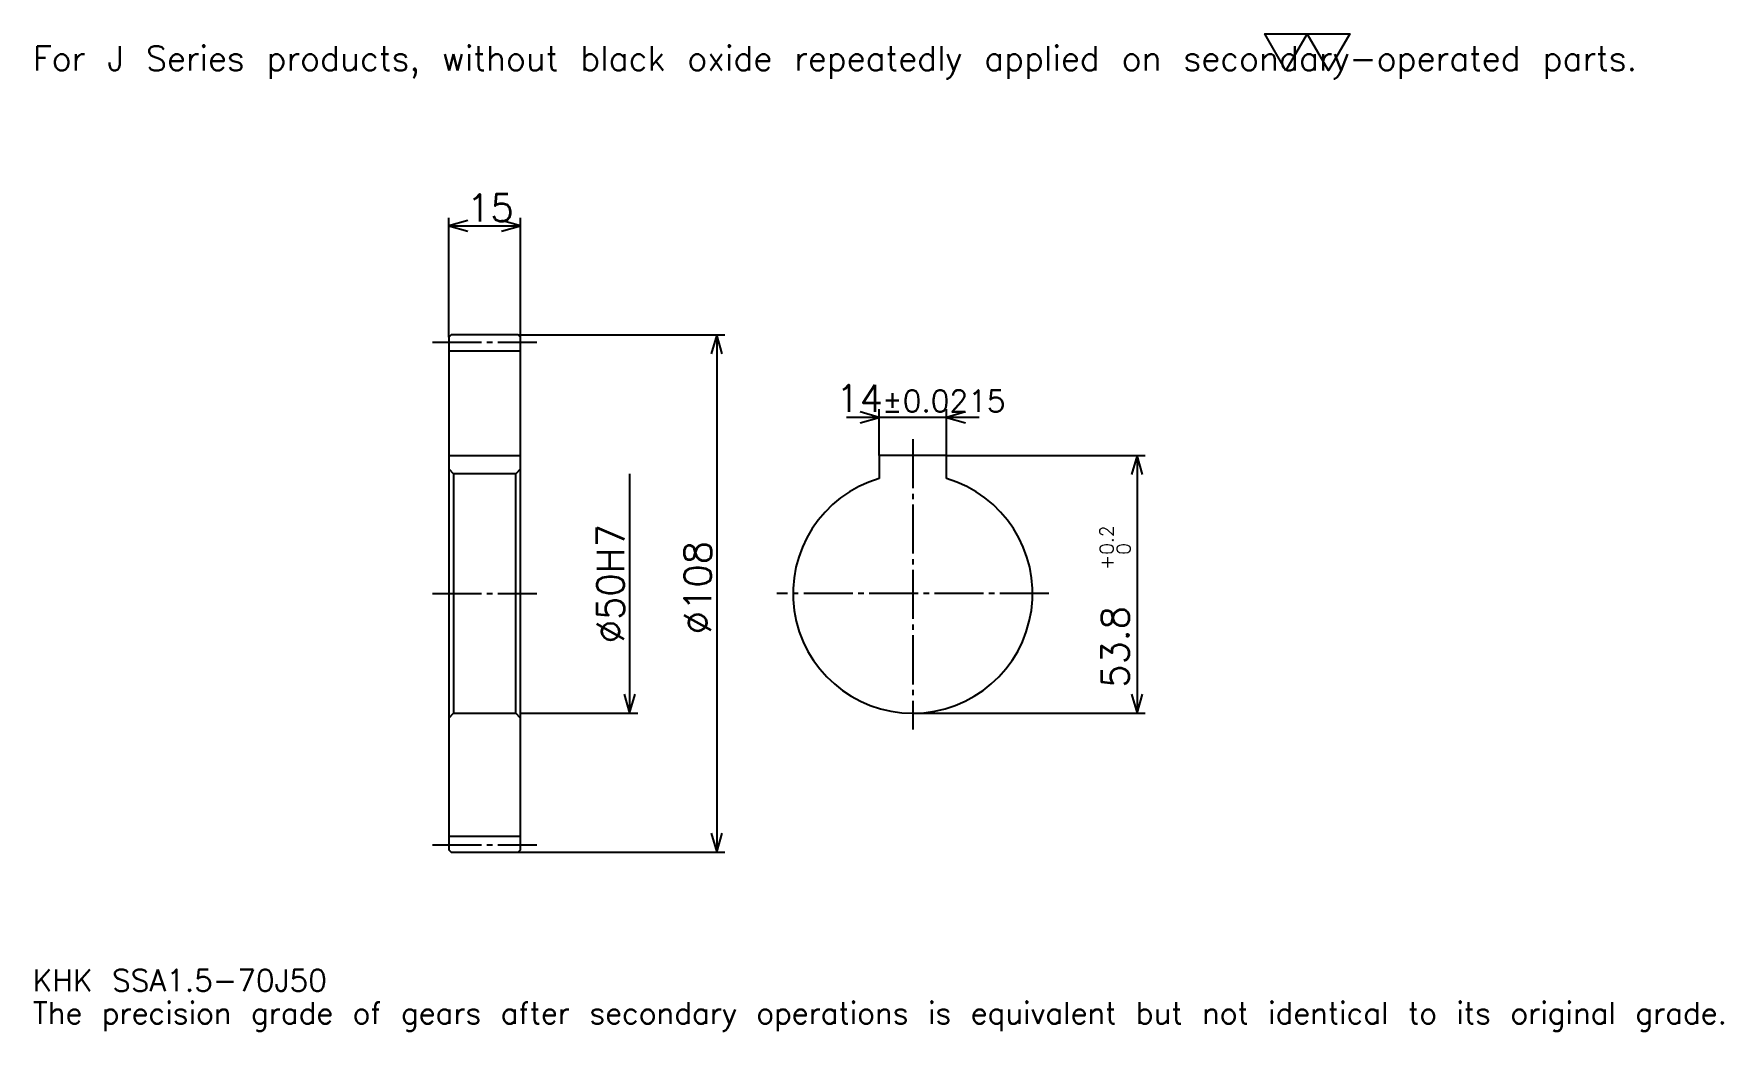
# Model space of a CAD drawing. Extents: x 12 to 364, y 4 to 212.
import ezdxf

# ---------------------------------------------------------------- set-up
doc = ezdxf.new("R2010")
doc.units = 0
doc.linetypes.add('DASHDOT', pattern=[13.646738, 10.235054, -1.137228, 1.137228, -1.137228])
doc.layers.get('0').update_dxf_attribs({"linetype": 'CONTINUOUS'})
doc.layers.add('DASHDOT', color=6, linetype='DASHDOT')
doc.styles.add('KANJI', font='TXT', dxfattribs={"bigfont": 'BIGFONT'})

msp = doc.modelspace()

# ---------------------------------------------------------------- linework, layer by layer
at = {"color": 5}
for p, q in [((98.183426, 149.545517), (98.183426, 173.995926)), ((113.183426, 149.545517), (113.183426, 173.995926)), ((98.183426, 172.290085), (113.183426, 172.290085)), ((98.183426, 149.045517), (98.183426, 149.545517)), ((112.683426, 149.545517), (113.183426, 149.545517)), ((113.183426, 149.545517), (155.829483, 149.545517)), ((113.183426, 149.045517), (113.183426, 149.545517)), ((154.123642, 149.545517), (154.123642, 41.545517)), ((188.04483, 124.34552), (188.04483, 134.011963)), ((202.04483, 124.34552), (202.04483, 134.011963)), ((208.86821, 132.306122), (181.221466, 132.306122)), ((202.04483, 124.34552), (243.553665, 124.34552)), ((241.847824, 124.34552), (241.847824, 70.545517)), ((135.927994, 120.545517), (135.927994, 70.545517)), ((113.183426, 70.545517), (137.633835, 70.545517)), ((195.04483, 70.545517), (243.553665, 70.545517)), ((112.683426, 41.545517), (113.183426, 41.545517)), ((113.183426, 41.545517), (155.829483, 41.545517))]:
    msp.add_line(p, q, dxfattribs=at)
at = {"color": 4}
for p, q in [((98.183426, 146.170517), (113.183426, 146.170517)), ((98.183426, 124.34552), (113.183426, 124.34552)), ((113.183426, 121.545517), (112.183426, 120.545517)), ((98.183426, 69.545517), (99.183426, 70.545517)), ((113.183426, 69.545517), (112.183426, 70.545517)), ((98.183426, 44.920517), (113.183426, 44.920517))]:
    msp.add_line(p, q, dxfattribs=at)
at = {"color": 7}
msp.add_lwpolyline([(272.934784, 204.70108), (268.499603, 212.388748), (286.240356, 212.388748), (281.805176, 204.70108), (277.369965, 212.388748), (272.934784, 204.70108)], dxfattribs=at)
at = {"color": 5}
for points in [[(102.163727, 173.427307), (98.183426, 172.290085), (102.163727, 171.152863)], [(109.203125, 171.152863), (113.183426, 172.290085), (109.203125, 173.427307)], [(155.260864, 145.565216), (154.123642, 149.545517), (152.98642, 145.565216)], [(184.064545, 131.168884), (188.04483, 132.306122), (184.064545, 133.443344)], [(206.025146, 133.443344), (202.04483, 132.306122), (206.025146, 131.168884)], [(242.985046, 120.365219), (241.847824, 124.34552), (240.710602, 120.365219)], [(134.790771, 74.525818), (135.927994, 70.545517), (137.065216, 74.525818)], [(240.710602, 74.525818), (241.847824, 70.545517), (242.985046, 74.525818)], [(152.98642, 45.525818), (154.123642, 41.545517), (155.260864, 45.525818)]]:
    msp.add_lwpolyline(points, dxfattribs=at)
at = {"color": 4}
for points in [[(98.183426, 69.545517), (98.183426, 42.045517), (98.683426, 41.545517), (112.683426, 41.545517), (113.183426, 42.045517), (113.183426, 149.045517), (112.683426, 149.545517), (98.683426, 149.545517), (98.183426, 149.045517), (98.183426, 69.545517)], [(202.04483, 119.545517), (202.04483, 124.34552), (188.04483, 124.34552), (188.04483, 119.545517)], [(98.183426, 121.545517), (99.183426, 120.545517), (99.183426, 70.545517), (112.183426, 70.545517), (112.183426, 120.545517), (99.183426, 120.545517)]]:
    msp.add_lwpolyline(points, dxfattribs=at)
msp.add_arc((195.04483, 95.545517), 25, 106.26020456, 73.73979544, dxfattribs=at)
at = {"layer": 'DASHDOT', "color": 7}
for p, q in [((94.771744, 148.045517), (116.595108, 148.045517)), ((195.04483, 127.757202), (195.04483, 67.133835)), ((94.771744, 95.545517), (116.595108, 95.545517)), ((223.456512, 95.545517), (166.633148, 95.545517)), ((94.771744, 43.045517), (116.595108, 43.045517))]:
    msp.add_line(p, q, dxfattribs=at)

# ---------------------------------------------------------------- texts
at = {"color": 7, "style": 'KANJI'}
for s, height, p in [('For J Series products, without black oxide repeatedly applied on secondary-operated parts.', 5.117527, (11.372283, 204.70108)), ('15', 5.686141, (101.987434, 173.19986)), ('14', 5.686141, (179.042908, 133.443344)), ('%%p0.0215', 4.548913, (188.651794, 133.443344)), ('KHK SSA1.5-70J50', 4.548913, (11.372283, 12.509511)), ('The precision grade of gears after secondary operations is equivalent but not identical to its original grade.', 4.548913, (11.372283, 5.686141))]:
    msp.add_text(s, height=height, dxfattribs=at).set_placement(p)
for s, height, p in [('0.2', 2.843071, (236.957748, 103.648399)), ('%%c50H7', 5.686141, (134.790771, 85.168304)), ('%%c108', 5.686141, (152.98642, 87.016304)), ('+', 2.843071, (236.957748, 100.464157)), ('0', 2.843071, (240.483154, 103.648399)), ('53.8', 5.686141, (240.141983, 75.852295))]:
    msp.add_text(s, height=height, rotation=90, dxfattribs=at).set_placement(p)

doc.saveas('drawing.dxf')
